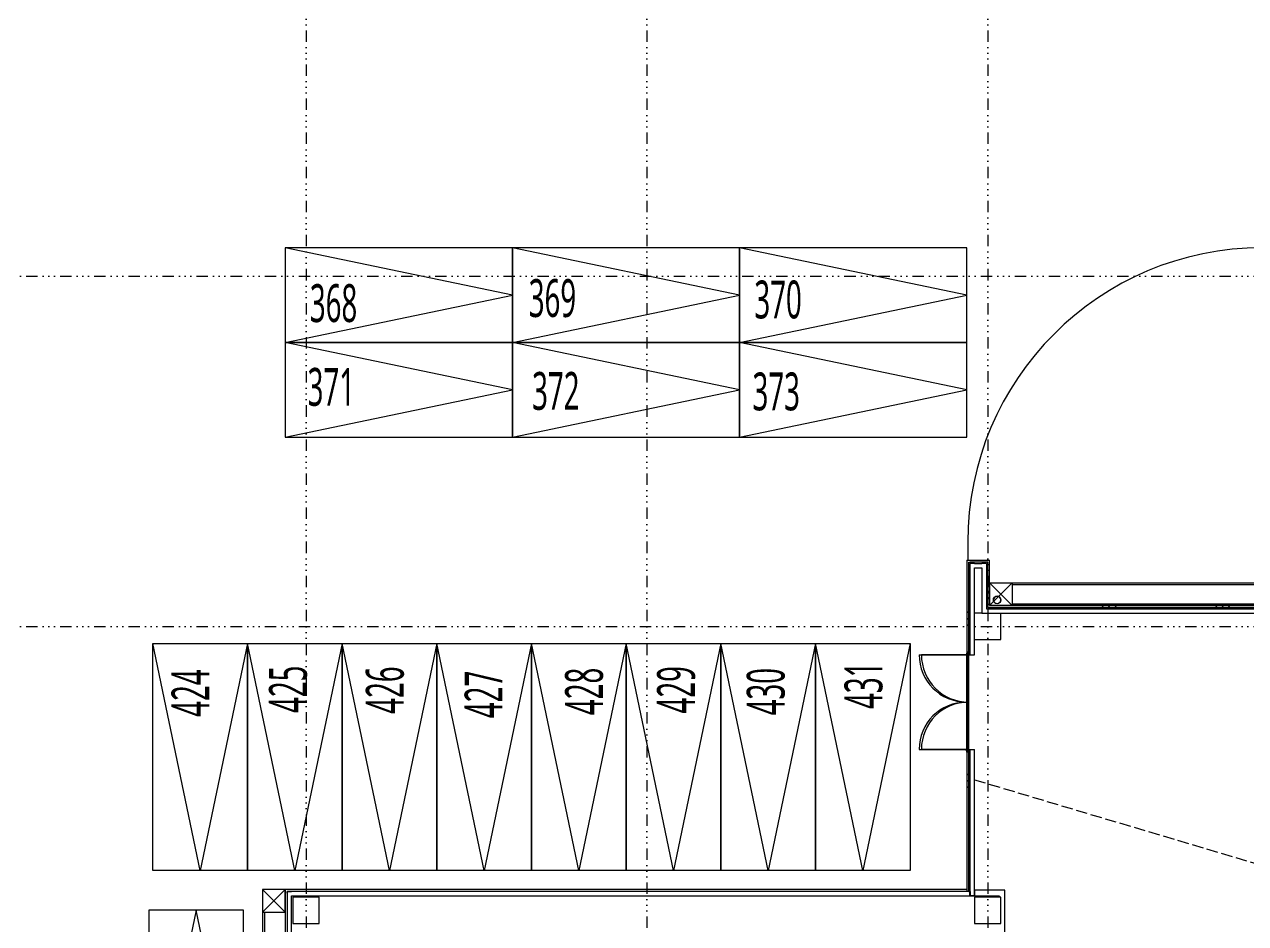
# Model space of a CAD drawing. Header units: millimetres. Extents: x -32710 to 654186, y -254124 to 420220.
# Drawn here: x 21763 to 54011, y 82150 to 105900 of the extents above; entities that cross this region are included whole.
import ezdxf

# ---------------------------------------------------------------- set-up
doc = ezdxf.new("R2010")
doc.units = ezdxf.units.MM
doc.header["$LTSCALE"] = 1000
for name, pattern in [('H12PL1$0$HIDDEN', [0.4, 0.3, -0.1]), ('H12PL1$0$JJP_三點線', [0.9, 0.3, -0.15, 0, -0.15, 0, -0.15, 0, -0.15]), ('H12PL1$0$JJP_虛線(退縮線、投影線、地下室範圍、非屬本工程、圖面分區)', [0.45, 0.3, -0.15])]:
    doc.linetypes.add(name, pattern=pattern)
for name, color, linetype in [('H12PL1$0$A-OBJE-2D', 252, 'Continuous'), ('H12PL1$0$A-OBJE-MEP', 252, 'Continuous'), ('H12PL1$0$A-WALL-EX', 252, 'Continuous'), ('H12PL1$0$A-WALL-IN', 252, 'Continuous'), ('H12PL1$0$Door', 252, 'Continuous'), ('H12PL1$0$S-COL', 252, 'Continuous'), ('H12PL1$0$S-GRID', 252, 'Continuous'), ('H12PL1$0$全區配置圖_匯入NEWCUB用_13_0', 252, 'Continuous'), ('H12PL1$0$全區配置圖_匯入NEWCUB用_13_DRAN', 252, 'Continuous'), ('H12PL1$0$全區配置圖_匯入NEWCUB用_13_KABE1', 252, 'Continuous'), ('H12PL1$0$全區配置圖_匯入NEWCUB用_13_PKG', 252, 'Continuous'), ('H12PL1$0$全區配置圖_匯入NEWCUB用_13_RCHACHI', 252, 'Continuous'), ('H12PL1$0$全區配置圖_匯入NEWCUB用_13_SIAGE1', 252, 'Continuous'), ('H12PL1$0$全區配置圖_匯入NEWCUB用_13_SITE', 252, 'Continuous'), ('H12PL1$0$全區配置圖_匯入NEWCUB用_13_SUGATA3', 252, 'Continuous'), ('H12PL1$0$全區配置圖_匯入NEWCUB用_13_SUGATA4', 252, 'Continuous'), ('H12PL1$0$全區配置圖_匯入NEWCUB用_13_TATEGU1', 252, 'Continuous'), ('H12PL1$0$全區配置圖_匯入NEWCUB用_13_TATEGU3', 252, 'Continuous'), ('H12PL1$0$全區配置圖_匯入NEWCUB用_13_雨水排水経路図最新$0$SUGATAD', 252, 'Continuous'), ('MD-20250424-增加TRAY與FS主管位置調整', 7, 'Continuous')]:
    doc.layers.add(name, color=color, linetype=linetype)
doc.styles.add('H12PL1$0$Standard', font='Microsoft JhengHei.ttf', dxfattribs={"width": 0.8})

# ---------------------------------------------------------------- blocks, each defined once
blk = doc.blocks.new('H12PL1')
at = {"layer": 'H12PL1$0$A-OBJE-2D', "linetype": 'H12PL1$0$HIDDEN', "lineweight": 0}
blk.add_line((17650, 85950), (243150, 18700), dxfattribs=at)
at = {"layer": 'H12PL1$0$A-OBJE-MEP', "lineweight": 0, "flags": 128}
blk.add_lwpolyline([(18345, 90700, 1), (18155, 90700, 1)], format="xyb", close=True, dxfattribs=at)
at = {"layer": 'H12PL1$0$A-OBJE-MEP', "lineweight": 0}
blk.add_circle((18250, 90700), 100, dxfattribs=at)
at = {"layer": 'H12PL1$0$A-WALL-EX', "lineweight": 0}
for p, q in [((17650, 91665), (17535, 91665)), ((17650, 91665), (17535, 91665)), ((17535, 89250), (17535, 91665)), ((17650, 91665), (17850, 91665)), ((17965, 91665), (17850, 91665)), ((17965, 91665), (17850, 91665)), ((17965, 91665), (17965, 90500)), ((17965, 90500), (17965, 90465)), ((17965, 90465), (18000, 90465)), ((17965, 90465), (18000, 90465)), ((18000, 90465), (68150, 90465)), ((17500, 89250), (17535, 89250)), ((17535, 89250), (17615, 89250)), ((17615, 89250), (17650, 89250)), ((17500, 86750), (17535, 86750)), ((17535, 83000), (17535, 86750)), ((17535, 86750), (17615, 86750)), ((17615, 86750), (17650, 86750)), ((17535, 83000), (17535, 82880)), ((17535, 83000), (17535, 82880)), ((17535, 83000), (17535, 82880)), ((17535, 82880), (17535, 82972)), ((17535, 82880), (17535, 82972)), ((17535, 82880), (17650, 82880)), ((17535, 82880), (17650, 82880)), ((17650, 82880), (17650, 83000)), ((17650, 82880), (17650, 83000)), ((17650, 82880), (17650, 83000))]:
    blk.add_line(p, q, dxfattribs=at)
at = {"layer": 'H12PL1$0$A-WALL-EX', "linetype": 'H12PL1$0$JJP_虛線(退縮線、投影線、地下室範圍、非屬本工程、圖面分區)', "lineweight": 0}
for p, q in [((-380, 83000), (-500, 83000)), ((-500, 83000), (-500, 82880)), ((-500, 82880), (-500, -2530)), ((17517.5, 83000), (-380, 83000))]:
    blk.add_line(p, q, dxfattribs=at)
at = {"layer": 'H12PL1$0$A-WALL-EX', "lineweight": 0, "flags": 128}
for points in [[(17500, 83000), (17500, 91700)], [(17500, 83000), (17500, 91700)], [(17500, 83000), (17500, 91700)], [(17500, 83000), (17500, 91700)], [(17500, 89250), (17500, 91700)], [(17500, 89250), (17500, 91700)], [(17500, 83000), (17500, 91700)], [(17500, 91700), (17535, 91700)], [(17500, 91700), (17500, 89250)], [(17965, 91700), (17535, 91700)], [(18000, 91700), (17965, 91700)], [(18000, 90500), (18000, 91700)], [(17650, 91550), (17850, 91550)], [(17650, 89250), (17650, 91550)], [(17850, 91550), (17850, 90350)], [(17850, 90350), (17965, 90350)], [(17850, 90350), (17965, 90350)], [(17965, 90350), (68150, 90350)], [(18000, 90500), (68150, 90500)], [(18000, 90500), (68150, 90500)], [(18000, 90500), (68150, 90500)], [(18000, 90500), (68150, 90500)], [(18000, 90500), (68150, 90500)], [(18000, 90500), (68150, 90500)], [(18000, 90500), (68150, 90500)], [(68150, 90500), (18000, 90500)], [(17500, 83000), (17500, 86750)], [(17500, 83000), (17500, 86750)], [(17500, 86750), (17500, 83000)], [(17650, 83000), (17650, 86750)], [(-500, 83000), (-380, 83000)], [(-500, 83000), (-500, 74000)], [(17535, 83000), (-380, 83000)], [(-380, 82880), (17650, 82880)], [(-380, 74000), (-380, 82880)], [(17500, 83000), (17535, 83000)], [(17650, 82880), (17535, 82880)], [(17650, 82880), (17535, 82880)], [(17650, 83000), (17650, 82880)]]:
    blk.add_lwpolyline(points, dxfattribs=at)
at = {"layer": 'H12PL1$0$A-WALL-EX', "linetype": 'H12PL1$0$JJP_虛線(退縮線、投影線、地下室範圍、非屬本工程、圖面分區)', "lineweight": 0, "flags": 128}
for points in [[(17517.5, 83000), (-500, 83000)], [(-500, 83000), (-500, 83000)], [(-500, 83000), (-500, -2650)], [(-380, 82880), (17517.5, 82880)], [(-380, -2530), (-380, 82880)], [(17517.5, 83000), (17517.5, 83000)], [(17517.5, 83000), (17517.5, 82880)]]:
    blk.add_lwpolyline(points, dxfattribs=at)
at = {"layer": 'H12PL1$0$A-WALL-IN', "lineweight": 0, "flags": 128}
for points in [[(18300, 83030), (17650, 83030)], [(17650, 83030), (17650, 82880)], [(17650, 82880), (18300, 82880)], [(18450, 83030), (18300, 83030)], [(18300, 82880), (18300, 82850)], [(18450, 71500), (18450, 83030)]]:
    blk.add_lwpolyline(points, dxfattribs=at)
at = {"layer": 'H12PL1$0$Door', "lineweight": 0}
for p, q in [((17500, 89250), (16250, 89250)), ((17500, 89250), (17535, 89250)), ((17500, 89250), (17535, 89250)), ((17535, 89250), (17615, 89250)), ((17535, 89250), (17615, 89250)), ((17615, 89250), (17650, 89250)), ((17500, 86750), (16250, 86750)), ((17500, 86750), (17535, 86750)), ((17500, 86750), (17535, 86750)), ((17535, 86750), (17615, 86750)), ((17535, 86750), (17615, 86750)), ((17615, 86750), (17650, 86750))]:
    blk.add_line(p, q, dxfattribs=at)
for centre, start, end in [((17500, 89250), 180, 270), ((17500, 86750), 90, 180)]:
    blk.add_arc(centre, 1250, start, end, dxfattribs=at)
at = {"layer": 'H12PL1$0$S-COL', "lineweight": 0, "flags": 128}
for points in [[(17650, 89650), (18350, 89650), (18350, 90350)], [(17850, 90350), (17650, 90350)]]:
    blk.add_lwpolyline(points, dxfattribs=at)
for points in [[(-350, 82150), (350, 82150), (350, 82850), (-350, 82850)], [(17650, 82150), (18350, 82150), (18350, 82850), (17650, 82850)]]:
    blk.add_lwpolyline(points, close=True, dxfattribs=at)
at = {"layer": 'H12PL1$0$S-GRID', "linetype": 'H12PL1$0$JJP_三點線', "lineweight": 0}
for p, q in [((0, 128250), (0, -28000)), ((9000, 128250), (9000, -28000)), ((18000, 128250), (18000, -28000)), ((-29000, 99250), (289600, 99250)), ((-29000, 90000), (289600, 90000))]:
    blk.add_line(p, q, dxfattribs=at)
at = {"layer": 'H12PL1$0$全區配置圖_匯入NEWCUB用_13_DRAN', "lineweight": 0}
blk.add_circle((18250, 90700), 100, dxfattribs=at)
at = {"layer": 'H12PL1$0$全區配置圖_匯入NEWCUB用_13_KABE1', "lineweight": 0}
for p, q in [((17450, 91750), (17450, 89315)), ((17450, 91750), (18050, 91750)), ((18050, 90550), (18050, 91750)), ((68100, 90550), (18050, 90550)), ((17500, 89315), (17450, 89315)), ((17500, 86680), (17450, 86680)), ((17450, 86680), (17450, 83050)), ((17450, 83050), (17450, 83000))]:
    blk.add_line(p, q, dxfattribs=at)
at = {"layer": 'H12PL1$0$全區配置圖_匯入NEWCUB用_13_PKG', "lineweight": 0, "flags": 128}
for points in [[(-550, 97498.1), (5450, 98748.1), (-550, 99998.1)], [(5450, 97498.1), (11450, 98748.1), (5450, 99998.1)], [(11450, 97498.1), (17450, 98748.1), (11450, 99998.1)], [(-550, 94998.1), (5450, 96248.1), (-550, 97498.1)], [(5450, 94998.1), (11450, 96248.1), (5450, 97498.1)], [(11450, 94998.1), (17450, 96248.1), (11450, 97498.1)], [(-1550, 89550), (-2800, 83550), (-4050, 89550)], [(950, 89550), (-300, 83550), (-1550, 89550)], [(3450, 89550), (2200, 83550), (950, 89550)], [(5950, 89550), (4700, 83550), (3450, 89550)], [(8450, 89550), (7200, 83550), (5950, 89550)], [(10950, 89550), (9700, 83550), (8450, 89550)], [(13450, 89550), (12200, 83550), (10950, 89550)], [(15950, 89550), (14700, 83550), (13450, 89550)], [(-1650, 76500), (-2900, 82500), (-4150, 76500)]]:
    blk.add_lwpolyline(points, dxfattribs=at)
for points in [[(-550, 97498.1), (5450, 97498.1), (5450, 99998.1), (-550, 99998.1)], [(5450, 97498.1), (11450, 97498.1), (11450, 99998.1), (5450, 99998.1)], [(11450, 97498.1), (17450, 97498.1), (17450, 99998.1), (11450, 99998.1)], [(-550, 94998.1), (5450, 94998.1), (5450, 97498.1), (-550, 97498.1)], [(5450, 94998.1), (11450, 94998.1), (11450, 97498.1), (5450, 97498.1)], [(11450, 94998.1), (17450, 94998.1), (17450, 97498.1), (11450, 97498.1)], [(-1550, 89550), (-1550, 83550), (-4050, 83550), (-4050, 89550)], [(950, 89550), (950, 83550), (-1550, 83550), (-1550, 89550)], [(3450, 89550), (3450, 83550), (950, 83550), (950, 89550)], [(5950, 89550), (5950, 83550), (3450, 83550), (3450, 89550)], [(8450, 89550), (8450, 83550), (5950, 83550), (5950, 89550)], [(10950, 89550), (10950, 83550), (8450, 83550), (8450, 89550)], [(13450, 89550), (13450, 83550), (10950, 83550), (10950, 89550)], [(15950, 89550), (15950, 83550), (13450, 83550), (13450, 89550)], [(-1650, 76500), (-1650, 82500), (-4150, 82500), (-4150, 76500)]]:
    blk.add_lwpolyline(points, close=True, dxfattribs=at)
at = {"layer": 'H12PL1$0$全區配置圖_匯入NEWCUB用_13_RCHACHI', "lineweight": 0}
for p, q in [((18050, 90946.1), (18000, 90896.1)), ((18050, 90776.4), (18000, 90726.4)), ((17500, 90396.1), (17450, 90346.1)), ((18050, 90606.7), (18000, 90556.7)), ((21056.9, 90550), (21006.9, 90500)), ((21226.6, 90550), (21176.6, 90500)), ((21396.3, 90550), (21346.3, 90500)), ((24056.9, 90550), (24006.9, 90500)), ((24226.6, 90550), (24176.6, 90500)), ((24396.3, 90550), (24346.3, 90500)), ((17500, 90226.4), (17450, 90176.4)), ((17500, 90056.7), (17450, 90006.7)), ((17500, 86113.1), (17450, 86063.1)), ((17500, 85943.4), (17450, 85893.4)), ((17500, 85773.7), (17450, 85723.7))]:
    blk.add_line(p, q, dxfattribs=at)
at = {"layer": 'H12PL1$0$全區配置圖_匯入NEWCUB用_13_SIAGE1', "lineweight": 0}
for p, q in [((17450, 89315), (17450, 89290)), ((17450, 86680), (17450, 86710))]:
    blk.add_line(p, q, dxfattribs=at)
at = {"layer": 'H12PL1$0$全區配置圖_匯入NEWCUB用_13_SIAGE1', "lineweight": 0, "flags": 128}
blk.add_lwpolyline([(-501.2, 82950.4), (-501.2, 83001.2), (-450.4, 83001.2)], dxfattribs=at)
at = {"layer": 'H12PL1$0$全區配置圖_匯入NEWCUB用_13_SITE', "lineweight": 0}
blk.add_line((17475, 92225), (17475, 91750), dxfattribs=at)
blk.add_arc((25250, 92225), 7775, 90, 180, dxfattribs=at)
at = {"layer": 'H12PL1$0$全區配置圖_匯入NEWCUB用_13_SUGATA3', "lineweight": 0}
for p, q in [((18050, 91150), (68100, 91150)), ((18650, 91150), (18050, 90550)), ((18650, 90550), (18050, 91150)), ((18050, 91100), (18050, 90600)), ((26100, 91100), (18650, 91100)), ((18650, 90600), (26100, 90600)), ((-1150, 83050), (-550, 82450)), ((-1150, 82450), (-550, 83050)), ((-1150, 82450), (-1150, 75350)), ((-1100, 82450), (-1100, 75350))]:
    blk.add_line(p, q, dxfattribs=at)
at = {"layer": 'H12PL1$0$全區配置圖_匯入NEWCUB用_13_SUGATA3', "lineweight": 0, "flags": 128}
for points in [[(18650, 90550), (18050, 90550), (18050, 91150), (18650, 91150)], [(-1150, 82450), (-550, 82450), (-550, 83050), (-1150, 83050)]]:
    blk.add_lwpolyline(points, close=True, dxfattribs=at)
at = {"layer": 'H12PL1$0$全區配置圖_匯入NEWCUB用_13_SUGATA4', "lineweight": 0}
for p, q in [((-550, 83050), (-550, 74060)), ((17450, 83050), (-550, 83050))]:
    blk.add_line(p, q, dxfattribs=at)
at = {"layer": 'H12PL1$0$全區配置圖_匯入NEWCUB用_13_TATEGU1', "lineweight": 0, "flags": 128}
for points in [[(17475, 89290), (17440, 89290), (17440, 89265), (17485, 89265), (17485, 89250), (17500, 89250)], [(17475, 86710), (17440, 86710), (17440, 86735), (17485, 86735), (17485, 86750), (17500, 86750)]]:
    blk.add_lwpolyline(points, dxfattribs=at)
at = {"layer": 'H12PL1$0$全區配置圖_匯入NEWCUB用_13_TATEGU3', "lineweight": 0}
for p, q in [((16190, 89250), (17440, 89250)), ((17300, 88000), (17500, 88000)), ((16190, 86750), (17440, 86750))]:
    blk.add_line(p, q, dxfattribs=at)
at = {"layer": 'H12PL1$0$全區配置圖_匯入NEWCUB用_13_TATEGU3', "lineweight": 0, "flags": 128}
blk.add_lwpolyline([(17440, 89260), (17440, 86740), (17480, 86740), (17480, 89260)], close=True, dxfattribs=at)
at = {"layer": 'H12PL1$0$全區配置圖_匯入NEWCUB用_13_TATEGU3', "lineweight": 0}
for centre, start, end in [((17440, 89250), 180, 270), ((17440, 86750), 90, 180)]:
    blk.add_arc(centre, 1250, start, end, dxfattribs=at)
at = {"layer": 'H12PL1$0$全區配置圖_匯入NEWCUB用_13_雨水排水経路図最新$0$SUGATAD', "lineweight": 0}
blk.add_line((17475, 92225), (17475, 91750), dxfattribs=at)
blk.add_arc((25250, 92225), 7775, 90, 180, dxfattribs=at)
at = {"layer": 'H12PL1$0$全區配置圖_匯入NEWCUB用_13_0', "linetype": 'Continuous', "lineweight": 0, "char_height": 1000, "attachment_point": 7, "style": 'H12PL1$0$Standard'}
for s, insert in [('\\A1;{\\W0.56;368}', (101.3, 98024.5)), ('\\A1;{\\W0.56;369}', (5881.6, 98158)), ('\\A1;{\\W0.56;370}', (11839.6, 98121.1)), ('\\A1;{\\W0.56;371}', (41.1, 95812.2)), ('\\A1;{\\W0.56;372}', (5970.1, 95706)), ('\\A1;{\\W0.56;373}', (11790.4, 95692.2))]:
    blk.add_mtext(s, dxfattribs=dict(at, insert=insert))
at = {"layer": 'H12PL1$0$全區配置圖_匯入NEWCUB用_13_0', "linetype": 'Continuous', "lineweight": 0, "char_height": 1000, "attachment_point": 7, "rotation": 90, "style": 'H12PL1$0$Standard'}
for s, insert in [('\\A1;{\\W0.56;424}', (-2552.3, 87612.2)), ('\\A1;{\\W0.56;425}', (35.7, 87712.7)), ('\\A1;{\\W0.56;426}', (2594.3, 87691.1)), ('\\A1;{\\W0.56;427}', (5187.7, 87575.1)), ('\\A1;{\\W0.56;428}', (7854.4, 87657.1)), ('\\A1;{\\W0.56;429}', (10282.8, 87700)), ('\\A1;{\\W0.56;430}', (12652.1, 87649.1)), ('\\A1;{\\W0.56;431}', (15232.3, 87819.3))]:
    blk.add_mtext(s, dxfattribs=dict(at, insert=insert))

msp = doc.modelspace()

# ---------------------------------------------------------------- block references
at = {"layer": 'MD-20250424-增加TRAY與FS主管位置調整', "color": 8}
msp.add_blockref('H12PL1', (29200, 0), dxfattribs=at)

doc.saveas('drawing.dxf')
